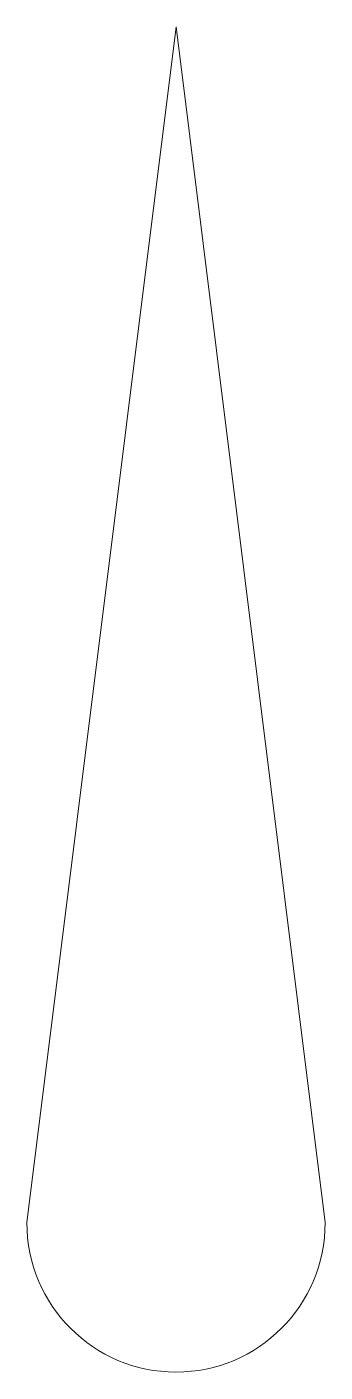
# Model space of a CAD drawing. Header units: centimetres. Extents: x -100 to 100, y -100 to 800.
import ezdxf

# ---------------------------------------------------------------- set-up
doc = ezdxf.new("R2010")
doc.units = ezdxf.units.CM
doc.layers.add('Segundero', color=10, linetype='Continuous', lineweight=15)

msp = doc.modelspace()

# ---------------------------------------------------------------- linework, layer by layer
at = {"layer": 'Segundero'}
for p, q in [((0, 800), (-100, 0)), ((100, 0), (0, 800))]:
    msp.add_line(p, q, dxfattribs=at)
msp.add_arc((0, 0), 100, 180, 360, dxfattribs=at)

doc.saveas('drawing.dxf')
